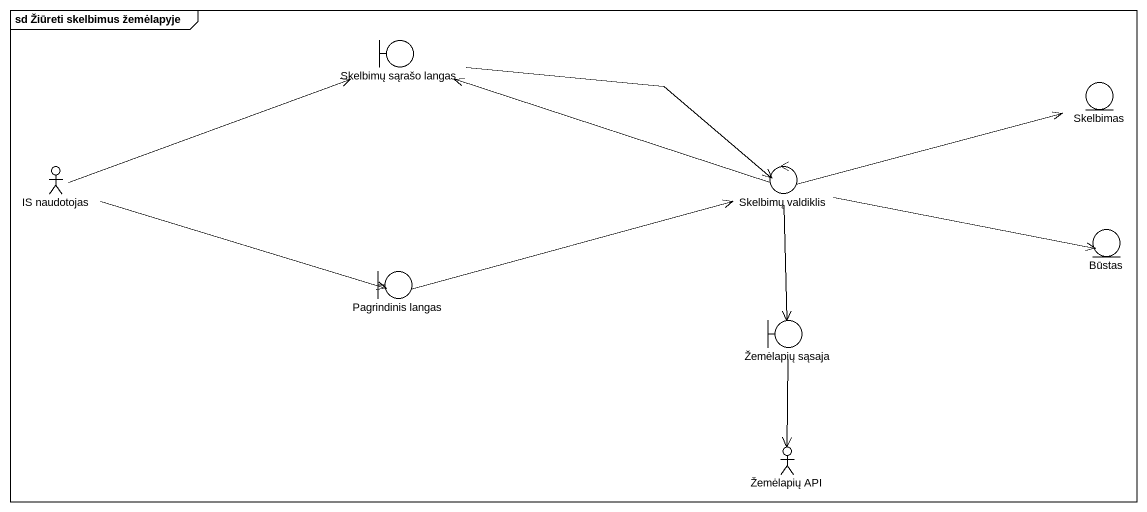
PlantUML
@startuml
mainframe sd Žiūreti skelbimus žemėlapyje
boundary "Skelbimų sąrašo langas" as Skelbimų_sąrašo_langas
entity Skelbimas
actor "IS naudotojas" as IS_naudotojas
control "Skelbimų valdiklis" as Skelbimų_valdiklis
boundary "Pagrindinis langas" as Pagrindinis_langas
entity Būstas
boundary "Žemėlapių sąsaja" as Žemėlapių_sąsaja
actor "Žemėlapių API" as Žemėlapių_API
Skelbimų_sąrašo_langas -right-> Skelbimų_valdiklis
IS_naudotojas -right-> Skelbimų_sąrašo_langas
IS_naudotojas -right-> Pagrindinis_langas
Skelbimų_valdiklis -left-> Skelbimų_sąrašo_langas
Skelbimų_valdiklis -right-> Skelbimas
Skelbimų_valdiklis -right-> Būstas
Skelbimų_valdiklis --> Žemėlapių_sąsaja
Pagrindinis_langas -right-> Skelbimų_valdiklis
Žemėlapių_sąsaja --> Žemėlapių_API
@enduml
